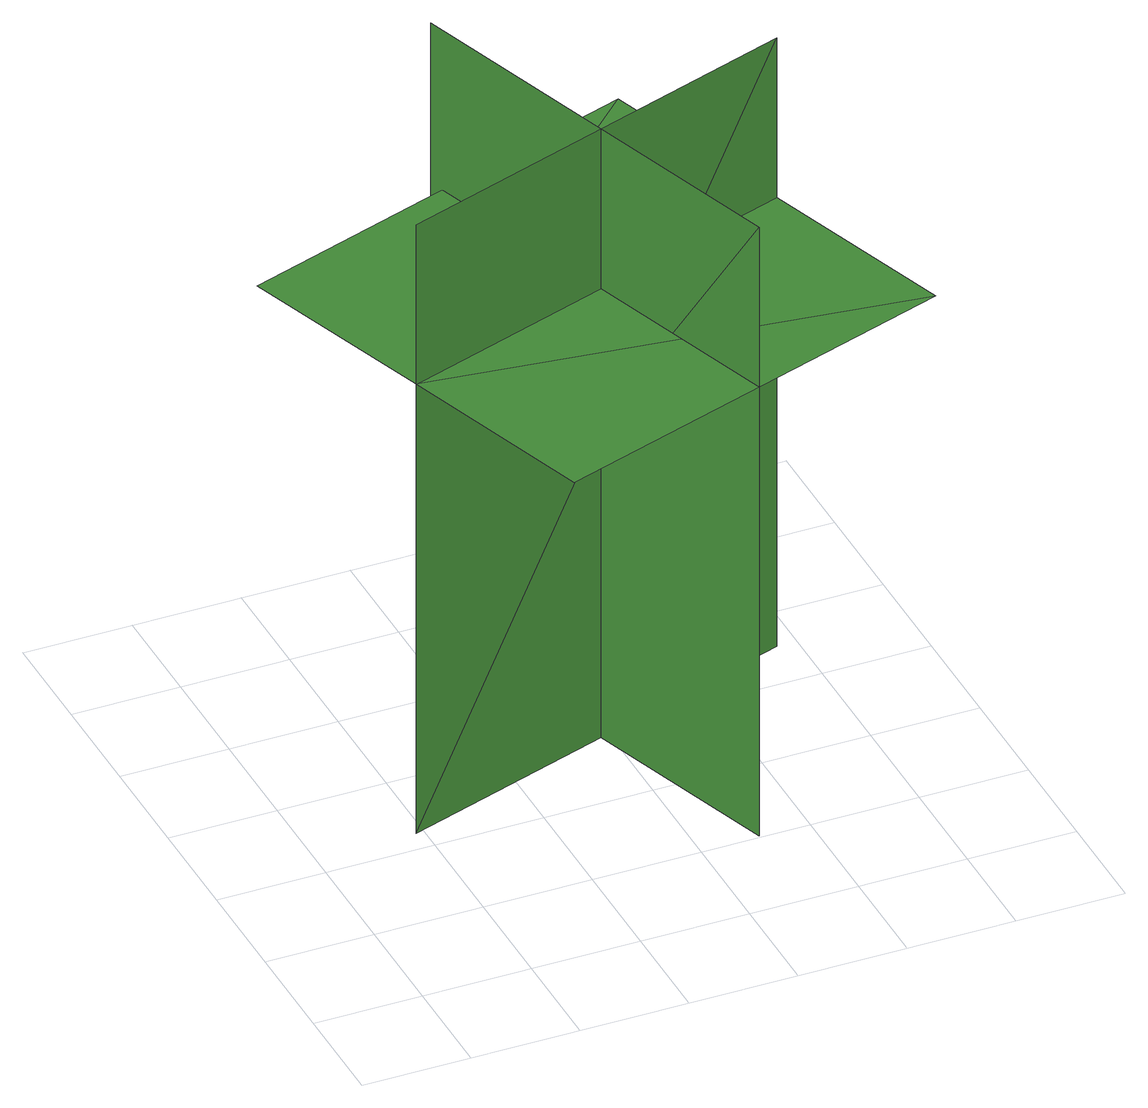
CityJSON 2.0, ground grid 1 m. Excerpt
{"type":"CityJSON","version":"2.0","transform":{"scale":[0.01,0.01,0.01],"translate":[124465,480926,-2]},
"CityObjects":{
"tree1":{"type":"SolitaryVegetationObject","geometry":[{"type":"MultiSurface","lod":"1","boundaries":[[[0,1,2]],[[0,2,3]],[[4,5,6]],[[4,6,7]],[[8,9,10]],[[8,10,11]],[[8,11,12]],[[8,12,13]]]}]}
},
"vertices":[
[225,490,15],[354,102,15],[354,102,634],[225,490,634],[93,222,15],[481,352,15],[481,352,634],[93,222,634],[93,222,472],[155,35,472],[544,165,472],[481,352,472],[419,539,472],[30,409,472]
]}
